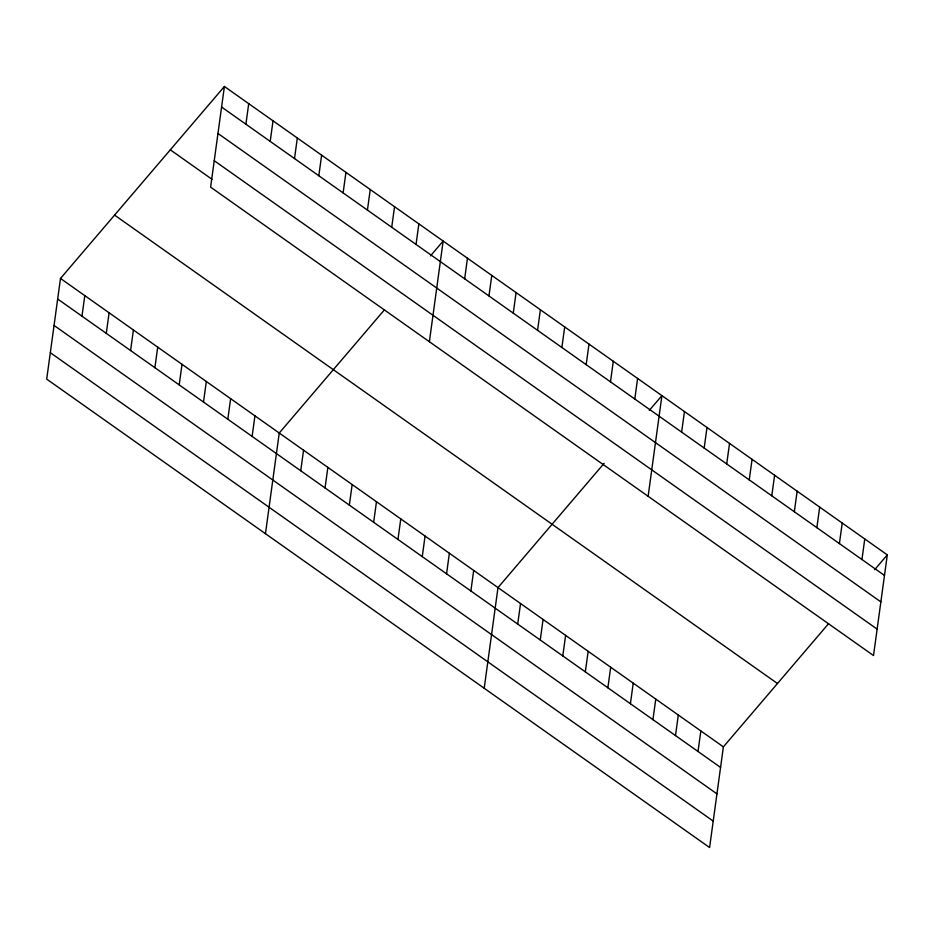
<?xml version="1.0" encoding="UTF-8"?>
<svg xmlns="http://www.w3.org/2000/svg" width="934" height="934" viewBox="0 0 934 934"><rect width="100%" height="100%" fill="white"/><g stroke="black" fill="none" stroke-linecap="round" stroke-linejoin="round"><path stroke-width="1.4" d="M224.405 86.477L210.617 187.139L873.512 655.551L887.3 554.889L224.405 86.477L60.488 278.449L46.7 379.111L709.595 847.523L723.383 746.861L828.563 623.679M81.982 316.182L84.796 295.623M106.289 333.356L109.103 312.797M130.597 350.53L133.41 329.971M154.892 367.716L157.718 347.144M179.2 384.89L182.025 364.33M203.507 402.064L206.321 381.504M245.899 124.21L248.713 103.651M227.814 419.238L230.628 398.678M270.206 141.384L273.02 120.825M252.122 436.411L254.935 415.852M294.514 158.558L297.327 137.999M265.454 533.688L279.243 433.026L384.423 309.843M318.821 175.744L321.635 155.172M300.736 470.759L303.55 450.2M343.117 192.918L345.942 172.358M325.044 487.933L327.857 467.374M367.424 210.092L370.249 189.532M349.339 505.107L352.165 484.548M391.731 227.266L394.545 206.706M373.647 522.281L376.472 501.721M416.039 244.439L418.852 223.88M397.954 539.455L400.779 518.895M429.371 341.716L443.16 241.054L430.539 255.834M422.261 556.641L425.075 536.069M464.653 278.787L467.467 258.228M446.569 573.815L449.382 553.255M488.961 295.961L491.774 275.402M470.876 590.988L473.69 570.429M513.268 313.135L516.082 292.575M484.209 688.265L497.997 587.603L604.111 463.334M537.575 330.309L540.389 309.749M517.716 624.087L520.542 603.527M561.871 347.483L564.696 326.923M540.261 640.012L543.074 619.452M586.178 364.669L589.004 344.097M562.793 655.937L565.607 635.377M610.486 381.843L613.299 361.283M585.338 671.861L588.151 651.302M634.793 399.016L637.607 378.457M607.871 687.786L610.684 667.226M648.126 496.293L661.914 395.631L649.293 410.411M630.415 703.711L633.229 683.151M681.633 432.115L684.459 411.555M652.948 719.647L655.761 699.076M704.178 448.04L706.991 427.48M675.492 735.572L678.306 715.012M726.71 463.964L729.536 443.405M698.025 751.496L700.839 730.937M749.255 479.889L752.068 459.33M771.788 495.814L774.613 475.254M794.332 511.739L797.146 491.179M816.865 527.675L819.69 507.104M839.409 543.6L842.223 523.028M861.942 559.524L864.767 538.965M874.679 569.67L887.3 554.889M221.591 107.036L884.486 575.449M217.972 133.469L880.867 601.881M214.236 160.706L877.131 629.119M170.315 149.825L211.983 179.27M114.578 215.1L777.473 683.513M60.488 278.449L723.383 746.861M57.674 299.008L720.569 767.421M54.055 325.441L716.938 793.853M50.319 352.678L713.214 821.091"/></g></svg>
